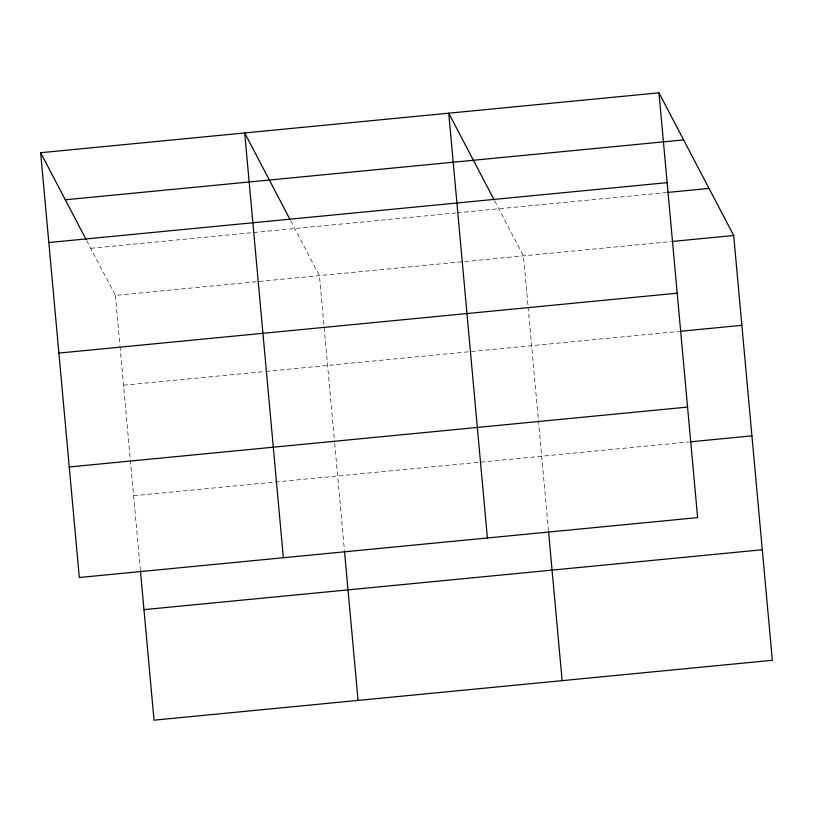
<?xml version="1.0" encoding="UTF-8"?>
<svg xmlns="http://www.w3.org/2000/svg" width="813" height="813" viewBox="0 0 813 813"><rect width="100%" height="100%" fill="white"/><g stroke="black" fill="none" stroke-linecap="round" stroke-linejoin="round"><path stroke-width="0.61" stroke-dasharray="4.07 3.05" d="M90.721 248.3L455.981 212.925M457.241 212.803L666.233 192.559M86.676 240.577L115.375 295.383L670.745 241.593M123.546 385.21L264.621 371.541M265.881 371.419L678.926 331.419M133.606 495.747L688.987 441.957M494.761 201.055L523.46 255.851L528.003 305.759M290.719 220.821L319.418 275.617L334.57 442.069M528.115 307.009L548.419 530.066M334.682 443.329L344.377 549.822M115.375 295.383L119.918 345.281M120.029 346.531L140.334 569.588"/><path stroke-width="1.22" d="M658.967 92.824L697.625 517.617L79.308 577.504L40.65 152.712L658.967 92.824L733.692 235.496L772.35 660.288L154.033 720.176L140.446 570.838M65.314 199.785L683.621 139.907M48.821 242.538L667.138 182.651M667.493 192.437L709.027 188.413M672.005 241.471L733.692 235.496M58.882 353.076L677.199 293.188M680.186 331.298L741.863 325.322M69.247 466.967L687.564 407.079M690.237 441.835L751.923 435.859M143.972 609.638L762.289 549.751M494.182 199.957L448.735 113.18L487.394 537.982M290.139 219.713L244.693 132.946L283.351 557.738M40.65 152.712L86.097 239.479M548.531 531.316L562.118 680.654M344.488 551.082L358.076 700.42"/></g></svg>
